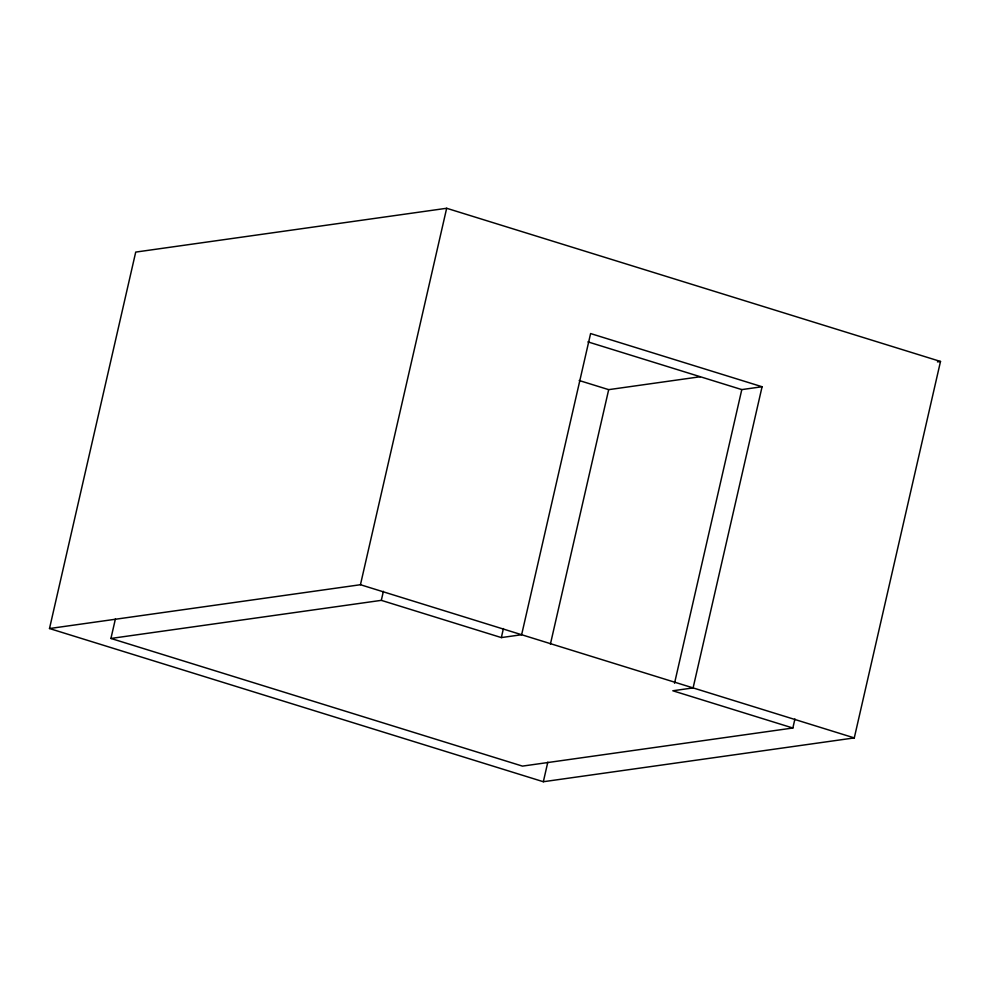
<?xml version="1.0" encoding="UTF-8"?>
<svg xmlns="http://www.w3.org/2000/svg" width="990" height="990" viewBox="0 0 990 990"><rect width="100%" height="100%" fill="white"/><g stroke="black" fill="none" stroke-linecap="round" stroke-linejoin="round"><path stroke-width="1.49" d="M49.5 628.539L135.717 252.091L446.663 208.271L940.5 361.461L854.283 737.909L543.337 781.729L49.5 628.539L360.447 584.719L854.283 737.909M794.921 718.963L792.854 728.009L522.46 766.112L110.93 638.451L115.422 618.874M360.447 584.719L446.663 208.271M110.93 638.451L381.311 600.348L383.39 591.315M381.311 600.348L501.348 637.585L503.415 628.551M550.403 644.131L608.689 389.652L700.338 376.732M543.337 781.729L547.817 762.152M674.537 683.236L741.795 389.602L762.077 386.743L693.099 687.914L672.816 690.773L792.854 728.009M937.431 361.882L940.5 361.461M501.348 637.585L521.631 634.726L590.597 333.556L762.077 386.743M587.912 341.872L741.795 389.602M579.187 380.507L608.689 389.652"/></g></svg>
